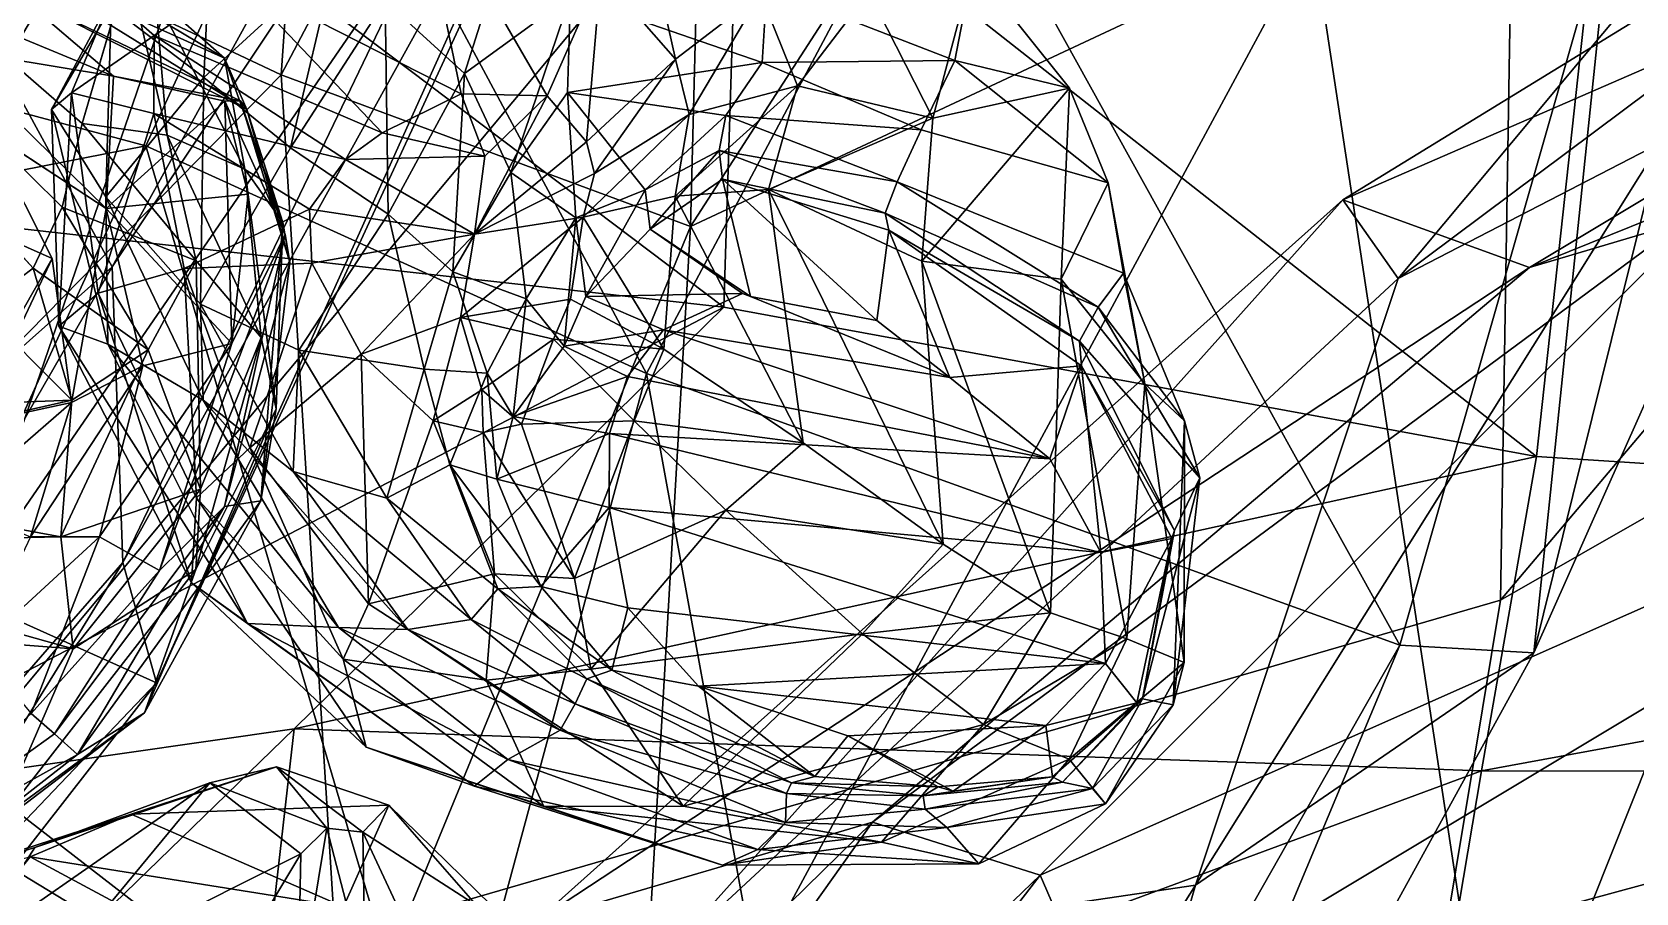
# Model space of a CAD drawing. Header units: metres. Extents: x -8 to 93, y -165 to 99.
# Drawn here: x 21.35 to 35.38, y -141.27 to -133.74 of the extents above; entities that cross this region are included whole.
import ezdxf

# ---------------------------------------------------------------- set-up
doc = ezdxf.new("R2010")
doc.units = ezdxf.units.M

msp = doc.modelspace()

# ---------------------------------------------------------------- linework, layer by layer
at = {"layer": 'jaw_half'}
for points in [[(20.658, -133.251, 180.067), (27.738, -125.483, 183.148), (22.048, -135.798, 191.15)], [(27.738, -125.483, 183.148), (26.859, -128.573, 192.625), (22.048, -135.798, 191.15)], [(20.747, -127.694, 203.071), (18.582, -138.313, 201.657), (24.079, -128.976, 202.847)], [(22.048, -135.798, 191.15), (26.859, -128.573, 192.625), (22.139, -138.384, 195.031)], [(26.859, -128.573, 192.625), (26.883, -129.81, 197.184), (22.139, -138.384, 195.031)], [(24.079, -128.976, 202.847), (18.582, -138.313, 201.657), (20.745, -138.679, 200.391)], [(24.079, -128.976, 202.847), (20.745, -138.679, 200.391), (26.644, -130.106, 201.099)], [(22.139, -138.384, 195.031), (26.883, -129.81, 197.184), (22.434, -139.437, 198.409)], [(26.883, -129.81, 197.184), (26.644, -130.106, 201.099), (22.434, -139.437, 198.409)], [(26.644, -130.106, 201.099), (20.745, -138.679, 200.391), (22.434, -139.437, 198.409)], [(20.658, -133.251, 180.067), (22.048, -135.798, 191.15), (16.176, -141.026, 189.165)], [(16.176, -141.026, 189.165), (22.048, -135.798, 191.15), (17.443, -143.778, 193.984)], [(22.048, -135.798, 191.15), (22.139, -138.384, 195.031), (17.443, -143.778, 193.984)], [(17.443, -143.778, 193.984), (22.139, -138.384, 195.031), (17.875, -145.281, 197.735)], [(22.139, -138.384, 195.031), (22.434, -139.437, 198.409), (17.875, -145.281, 197.735)], [(20.745, -138.679, 200.391), (17.206, -144.915, 199.673), (22.434, -139.437, 198.409)], [(17.875, -145.281, 197.735), (22.434, -139.437, 198.409), (17.206, -144.915, 199.673)]]:
    msp.add_3dface(points, dxfattribs=at)
at = {"layer": 'skull_half'}
for points in [[(55.423, -113.615, 374.074), (34.438, -123.709, 382.25), (34.194, -138.712, 370.228)], [(55.423, -113.615, 374.074), (34.194, -138.712, 370.228), (48.934, -130.283, 366.137)], [(34.438, -123.709, 382.25), (17.375, -128.428, 384.974), (17.987, -143.412, 371.145)], [(34.438, -123.709, 382.25), (17.987, -143.412, 371.145), (34.194, -138.712, 370.228)], [(33.543, -125.489, 326.207), (32.55, -132.897, 326.858), (27.106, -135.446, 323.872)], [(33.543, -125.489, 326.207), (27.106, -135.446, 323.872), (27.325, -126.907, 323.376)], [(19.548, -132.242, 313.907), (24.105, -125.794, 319.882), (23.524, -134.119, 320.595)], [(24.105, -125.794, 319.882), (27.325, -126.907, 323.376), (23.524, -134.119, 320.595)], [(27.325, -126.907, 323.376), (27.106, -135.446, 323.872), (23.524, -134.119, 320.595)], [(38.863, -129.238, 241.963), (40.666, -130.395, 247.281), (33.299, -135.899, 242.228)], [(35.592, -134.717, 235.798), (38.863, -129.238, 241.963), (33.299, -135.899, 242.228)], [(19.008, -129.822, 291.141), (27.399, -136.15, 285.474), (27.529, -131.974, 285.837)], [(19.008, -129.822, 291.141), (19.244, -135.24, 291.207), (27.399, -136.15, 285.474)], [(48.934, -130.283, 366.137), (32.865, -146.739, 354.034), (46.368, -139.315, 349.591)], [(48.934, -130.283, 366.137), (34.194, -138.712, 370.228), (32.865, -146.739, 354.034)], [(42.334, -131.071, 252.2), (32.814, -135.213, 249.99), (40.666, -130.395, 247.281)], [(40.666, -130.395, 247.281), (32.814, -135.213, 249.99), (33.299, -135.899, 242.228)], [(19.589, -130.922, 230.655), (23.87, -131.423, 227.718), (18.796, -133.788, 230.146)], [(39.206, -130.797, 327.62), (34.154, -143.469, 326.498), (32.55, -132.897, 326.858)], [(39.206, -130.797, 327.62), (40.738, -142.325, 325.331), (34.154, -143.469, 326.498)], [(42.334, -131.071, 252.2), (34.449, -135.805, 257.833), (32.814, -135.213, 249.99)], [(45.482, -132.529, 257.179), (34.449, -135.805, 257.833), (42.334, -131.071, 252.2)], [(23.87, -131.423, 227.718), (22.341, -134.739, 227.637), (18.796, -133.788, 230.146)], [(23.87, -131.423, 227.718), (26.721, -136.732, 225.903), (22.341, -134.739, 227.637)], [(23.87, -131.423, 227.718), (29.307, -131.873, 226.782), (26.721, -136.732, 225.903)], [(35.166, -131.433, 280.982), (27.529, -131.974, 285.837), (34.509, -137.457, 281.589)], [(35.166, -131.433, 280.982), (34.509, -137.457, 281.589), (45.231, -138.147, 279.701)], [(35.166, -131.433, 280.982), (45.231, -138.147, 279.701), (41.901, -132.092, 279.395)], [(29.307, -131.873, 226.782), (33.312, -139.106, 223.94), (26.721, -136.732, 225.903)], [(29.307, -131.873, 226.782), (35.165, -132.623, 224.702), (33.312, -139.106, 223.94)], [(27.529, -131.974, 285.837), (27.399, -136.15, 285.474), (34.509, -137.457, 281.589)], [(19.548, -132.242, 313.907), (23.524, -134.119, 320.595), (18.377, -139.363, 314.535)], [(45.482, -132.529, 257.179), (36.212, -135.093, 261.301), (34.449, -135.805, 257.833)], [(33.312, -139.106, 223.94), (35.165, -132.623, 224.702), (34.485, -139.175, 227.143)], [(35.165, -132.623, 224.702), (36.947, -133.65, 228.22), (34.485, -139.175, 227.143)], [(32.55, -132.897, 326.858), (34.154, -143.469, 326.498), (26.618, -143.89, 324.096)], [(32.55, -132.897, 326.858), (26.618, -143.89, 324.096), (27.106, -135.446, 323.872)], [(34.485, -139.175, 227.143), (36.947, -133.65, 228.22), (35.592, -134.717, 235.798)], [(18.796, -133.788, 230.146), (22.341, -134.739, 227.637), (16.854, -135.818, 229.651)], [(18.377, -139.363, 314.535), (23.524, -134.119, 320.595), (24.071, -142.82, 321.769)], [(23.524, -134.119, 320.595), (27.106, -135.446, 323.872), (24.071, -142.82, 321.769)], [(34.485, -139.175, 227.143), (35.592, -134.717, 235.798), (31.526, -141.207, 235.403)], [(31.526, -141.207, 235.403), (35.592, -134.717, 235.798), (33.299, -135.899, 242.228)], [(22.341, -134.739, 227.637), (20.075, -139.683, 224.965), (16.854, -135.818, 229.651)], [(22.341, -134.739, 227.637), (24.913, -143.424, 224.815), (20.075, -139.683, 224.965)], [(22.341, -134.739, 227.637), (26.721, -136.732, 225.903), (24.913, -143.424, 224.815)], [(36.212, -135.093, 261.301), (28.699, -140.654, 260.136), (34.449, -135.805, 257.833)], [(36.212, -135.093, 261.301), (30.167, -141.118, 265.36), (28.699, -140.654, 260.136)], [(41.118, -136.258, 265.821), (30.167, -141.118, 265.36), (36.212, -135.093, 261.301)], [(19.244, -135.24, 291.207), (19.081, -140.491, 291.77), (27.399, -136.15, 285.474)], [(34.449, -135.805, 257.833), (25.762, -141.519, 253.282), (32.814, -135.213, 249.99)], [(32.814, -135.213, 249.99), (25.762, -141.519, 253.282), (26.826, -141.899, 244.397)], [(33.299, -135.899, 242.228), (32.814, -135.213, 249.99), (26.826, -141.899, 244.397)], [(27.106, -135.446, 323.872), (26.618, -143.89, 324.096), (24.071, -142.82, 321.769)], [(34.449, -135.805, 257.833), (28.699, -140.654, 260.136), (25.762, -141.519, 253.282)], [(31.526, -141.207, 235.403), (33.299, -135.899, 242.228), (26.826, -141.899, 244.397)], [(27.399, -136.15, 285.474), (19.081, -140.491, 291.77), (23.638, -139.838, 286.847)], [(27.399, -136.15, 285.474), (23.638, -139.838, 286.847), (34.509, -137.457, 281.589)], [(41.118, -136.258, 265.821), (30.756, -142.474, 271.574), (30.167, -141.118, 265.36)], [(43.653, -138.972, 271.056), (30.756, -142.474, 271.574), (41.118, -136.258, 265.821)], [(26.721, -136.732, 225.903), (28.652, -147.308, 224.371), (24.913, -143.424, 224.815)], [(26.721, -136.732, 225.903), (33.312, -139.106, 223.94), (28.652, -147.308, 224.371)], [(34.509, -137.457, 281.589), (23.638, -139.838, 286.847), (34.027, -140.205, 280.599)], [(34.509, -137.457, 281.589), (34.027, -140.205, 280.599), (45.231, -138.147, 279.701)], [(45.231, -138.147, 279.701), (34.027, -140.205, 280.599), (45.036, -140.226, 277.662)], [(34.194, -138.712, 370.228), (17.987, -143.412, 371.145), (32.865, -146.739, 354.034)], [(43.653, -138.972, 271.056), (33.92, -143.076, 274.941), (30.756, -142.474, 271.574)], [(45.202, -140.65, 274.806), (33.92, -143.076, 274.941), (43.653, -138.972, 271.056)], [(33.312, -139.106, 223.94), (29.462, -148.313, 226.597), (28.652, -147.308, 224.371)], [(33.312, -139.106, 223.94), (34.485, -139.175, 227.143), (29.462, -148.313, 226.597)], [(29.462, -148.313, 226.597), (34.485, -139.175, 227.143), (31.526, -141.207, 235.403)], [(46.368, -139.315, 349.591), (32.865, -146.739, 354.034), (33.924, -149.034, 342.895)], [(46.368, -139.315, 349.591), (33.924, -149.034, 342.895), (44.246, -142.732, 339.356)], [(18.377, -139.363, 314.535), (24.071, -142.82, 321.769), (17.611, -142.804, 315.525)], [(20.075, -139.683, 224.965), (24.913, -143.424, 224.815), (19.472, -148.461, 223.656)], [(23.638, -139.838, 286.847), (19.081, -140.491, 291.77), (17.819, -145.483, 289.174)], [(23.138, -144.231, 283.218), (23.638, -139.838, 286.847), (17.819, -145.483, 289.174)], [(23.638, -139.838, 286.847), (23.138, -144.231, 283.218), (34.027, -140.205, 280.599)], [(34.027, -140.205, 280.599), (23.138, -144.231, 283.218), (33.751, -141.846, 278.076)], [(45.036, -140.226, 277.662), (34.027, -140.205, 280.599), (33.751, -141.846, 278.076)], [(45.202, -140.65, 274.806), (45.036, -140.226, 277.662), (33.751, -141.846, 278.076)], [(28.699, -140.654, 260.136), (24.483, -146.584, 268.198), (23.734, -145.517, 261.695)], [(28.699, -140.654, 260.136), (23.734, -145.517, 261.695), (25.762, -141.519, 253.282)], [(30.167, -141.118, 265.36), (24.483, -146.584, 268.198), (28.699, -140.654, 260.136)], [(45.202, -140.65, 274.806), (33.751, -141.846, 278.076), (33.92, -143.076, 274.941)], [(30.167, -141.118, 265.36), (24.32, -148.684, 272.733), (24.483, -146.584, 268.198)], [(30.756, -142.474, 271.574), (24.32, -148.684, 272.733), (30.167, -141.118, 265.36)], [(26.703, -148.864, 234.113), (31.526, -141.207, 235.403), (26.826, -141.899, 244.397)], [(29.462, -148.313, 226.597), (31.526, -141.207, 235.403), (26.703, -148.864, 234.113)]]:
    msp.add_3dface(points, dxfattribs=at)
at = {"layer": 'teeth_lower_half', "invisible_edges": 1}
for points in [[(21.243, -132.561, 198.582), (21.783, -134.543, 199.136), (20.877, -133.756, 197.854)], [(21.783, -134.543, 199.136), (21.243, -132.561, 198.582), (22.185, -133.176, 199.942)], [(21.783, -134.543, 199.136), (20.614, -134.294, 197.856), (20.877, -133.756, 197.854)], [(21.61, -135.277, 199.322), (20.367, -134.727, 198.039), (20.614, -134.294, 197.856)], [(20.614, -134.294, 197.856), (21.783, -134.543, 199.136), (21.61, -135.277, 199.322)], [(21.521, -135.725, 213.331), (21.994, -135.289, 213.607), (20.959, -134.61, 213.537)], [(20.367, -134.727, 198.039), (21.61, -135.277, 199.322), (21.355, -135.811, 199.581)], [(20.888, -136.16, 199.745), (20.367, -134.727, 198.039), (21.355, -135.811, 199.581)], [(21.994, -135.289, 213.607), (21.521, -135.725, 213.331), (21.691, -136.985, 212.967)]]:
    msp.add_3dface(points, dxfattribs=at)
at = {"layer": 'teeth_lower_half'}
for points in [[(23.03, -133.974, 203.439), (21.017, -132.775, 205.163), (21.081, -133.094, 206.974)], [(23.03, -133.974, 203.439), (22.426, -133.44, 201.882), (21.017, -132.775, 205.163)], [(23.226, -134.423, 205.017), (23.03, -133.974, 203.439), (21.081, -133.094, 206.974)], [(23.226, -134.423, 205.017), (21.081, -133.094, 206.974), (21.211, -133.405, 209.163)], [(22.057, -134.13, 211.774), (19.788, -133.189, 209.791), (20.56, -133.882, 212.263)], [(22.057, -134.13, 211.774), (21.211, -133.405, 209.163), (19.788, -133.189, 209.791)], [(21.783, -134.543, 199.136), (22.185, -133.176, 199.942), (22.527, -134.647, 200.991)], [(22.185, -133.176, 199.942), (22.426, -133.44, 201.882), (22.527, -134.647, 200.991)], [(23.226, -134.423, 205.017), (21.211, -133.405, 209.163), (23.17, -134.345, 207.524)], [(23.17, -134.345, 207.524), (21.211, -133.405, 209.163), (22.057, -134.13, 211.774)], [(22.426, -133.44, 201.882), (23.03, -133.974, 203.439), (23.208, -134.944, 202.55)], [(22.527, -134.647, 200.991), (22.426, -133.44, 201.882), (23.208, -134.944, 202.55)], [(21.994, -135.289, 213.607), (20.56, -133.882, 212.263), (20.959, -134.61, 213.537)], [(22.057, -134.13, 211.774), (20.56, -133.882, 212.263), (21.994, -135.289, 213.607)], [(23.03, -133.974, 203.439), (23.226, -134.423, 205.017), (23.541, -135.41, 204.701)], [(23.208, -134.944, 202.55), (23.03, -133.974, 203.439), (23.541, -135.41, 204.701)], [(23.032, -134.349, 210.097), (22.057, -134.13, 211.774), (21.994, -135.289, 213.607)], [(23.17, -134.345, 207.524), (22.057, -134.13, 211.774), (23.032, -134.349, 210.097)], [(23.032, -134.349, 210.097), (21.994, -135.289, 213.607), (23.236, -135.161, 210.966)], [(23.17, -134.345, 207.524), (23.032, -134.349, 210.097), (23.561, -135.516, 209.294)], [(23.032, -134.349, 210.097), (23.236, -135.161, 210.966), (23.094, -136.469, 210.727)], [(23.561, -135.516, 209.294), (23.032, -134.349, 210.097), (23.094, -136.469, 210.727)], [(23.226, -134.423, 205.017), (23.17, -134.345, 207.524), (23.6, -135.757, 207.247)], [(23.6, -135.757, 207.247), (23.17, -134.345, 207.524), (23.561, -135.516, 209.294)], [(23.541, -135.41, 204.701), (23.226, -134.423, 205.017), (23.6, -135.757, 207.247)], [(21.783, -134.543, 199.136), (22.782, -135.746, 201.312), (21.61, -135.277, 199.322)], [(21.783, -134.543, 199.136), (22.527, -134.647, 200.991), (22.782, -135.746, 201.312)], [(20.959, -134.61, 213.537), (20.682, -135.351, 213.203), (21.521, -135.725, 213.331)], [(22.527, -134.647, 200.991), (23.208, -134.944, 202.55), (23.349, -136.417, 203.001)], [(22.527, -134.647, 200.991), (23.349, -136.417, 203.001), (22.782, -135.746, 201.312)], [(23.208, -134.944, 202.55), (23.541, -135.41, 204.701), (23.482, -137.039, 204.818)], [(23.208, -134.944, 202.55), (23.482, -137.039, 204.818), (23.349, -136.417, 203.001)], [(21.61, -135.277, 199.322), (22.362, -136.524, 201.302), (21.355, -135.811, 199.581)], [(21.61, -135.277, 199.322), (22.782, -135.746, 201.312), (22.362, -136.524, 201.302)], [(23.094, -136.469, 210.727), (23.236, -135.161, 210.966), (21.994, -135.289, 213.607)], [(20.682, -135.351, 213.203), (21.035, -136.575, 212.721), (21.521, -135.725, 213.331)], [(21.994, -135.289, 213.607), (21.691, -136.985, 212.967), (22.314, -136.663, 212.979)], [(23.094, -136.469, 210.727), (21.994, -135.289, 213.607), (22.314, -136.663, 212.979)], [(23.541, -135.41, 204.701), (23.6, -135.757, 207.247), (23.347, -137.844, 207.626)], [(23.541, -135.41, 204.701), (23.347, -137.844, 207.626), (23.482, -137.039, 204.818)], [(23.561, -135.516, 209.294), (23.094, -136.469, 210.727), (22.46, -138.455, 211.015)], [(23.561, -135.516, 209.294), (22.46, -138.455, 211.015), (23.031, -137.894, 209.686)], [(23.6, -135.757, 207.247), (23.561, -135.516, 209.294), (23.031, -137.894, 209.686)], [(20.838, -137.168, 212.645), (21.521, -135.725, 213.331), (21.035, -136.575, 212.721)], [(21.521, -135.725, 213.331), (20.838, -137.168, 212.645), (21.691, -136.985, 212.967)], [(21.693, -136.965, 201.228), (20.888, -136.16, 199.745), (21.355, -135.811, 199.581)], [(22.362, -136.524, 201.302), (21.693, -136.965, 201.228), (21.355, -135.811, 199.581)], [(22.362, -136.524, 201.302), (22.782, -135.746, 201.312), (22.82, -137.742, 203.115)], [(22.782, -135.746, 201.312), (23.349, -136.417, 203.001), (22.82, -137.742, 203.115)], [(23.6, -135.757, 207.247), (23.031, -137.894, 209.686), (23.347, -137.844, 207.626)], [(21.693, -136.965, 201.228), (18.956, -137.065, 202.903), (20.888, -136.16, 199.745)], [(22.82, -137.742, 203.115), (21.598, -138.16, 202.833), (22.362, -136.524, 201.302)], [(22.362, -136.524, 201.302), (21.598, -138.16, 202.833), (21.693, -136.965, 201.228)], [(23.094, -136.469, 210.727), (22.314, -136.663, 212.979), (21.937, -138.159, 212.639)], [(23.094, -136.469, 210.727), (21.937, -138.159, 212.639), (22.46, -138.455, 211.015)], [(23.349, -136.417, 203.001), (23.482, -137.039, 204.818), (22.778, -138.445, 204.618)], [(23.349, -136.417, 203.001), (22.778, -138.445, 204.618), (22.82, -137.742, 203.115)], [(22.314, -136.663, 212.979), (21.691, -136.985, 212.967), (21.331, -138.16, 212.875)], [(22.314, -136.663, 212.979), (21.331, -138.16, 212.875), (21.937, -138.159, 212.639)], [(21.693, -136.965, 201.228), (21.598, -138.16, 202.833), (18.737, -137.632, 204.328)], [(21.693, -136.965, 201.228), (18.737, -137.632, 204.328), (18.956, -137.065, 202.903)], [(21.691, -136.985, 212.967), (20.838, -137.168, 212.645), (20.657, -137.883, 212.738)], [(21.691, -136.985, 212.967), (20.657, -137.883, 212.738), (21.331, -138.16, 212.875)], [(23.482, -137.039, 204.818), (23.347, -137.844, 207.626), (22.33, -139.698, 207.621)], [(22.778, -138.445, 204.618), (23.482, -137.039, 204.818), (22.33, -139.698, 207.621)], [(21.598, -138.16, 202.833), (18.438, -138.222, 206.109), (18.737, -137.632, 204.328)], [(22.82, -137.742, 203.115), (21.705, -139.14, 204.286), (21.598, -138.16, 202.833)], [(22.82, -137.742, 203.115), (22.778, -138.445, 204.618), (21.705, -139.14, 204.286)], [(23.031, -137.894, 209.686), (22.46, -138.455, 211.015), (21.542, -139.881, 211.04)], [(23.031, -137.894, 209.686), (21.542, -139.881, 211.04), (21.743, -140.063, 209.703)], [(23.347, -137.844, 207.626), (23.031, -137.894, 209.686), (21.743, -140.063, 209.703)], [(22.33, -139.698, 207.621), (23.347, -137.844, 207.626), (21.743, -140.063, 209.703)], [(21.705, -139.14, 204.286), (18.149, -138.865, 208.135), (18.438, -138.222, 206.109)], [(21.705, -139.14, 204.286), (18.438, -138.222, 206.109), (21.598, -138.16, 202.833)], [(21.937, -138.159, 212.639), (21.331, -138.16, 212.875), (20.866, -139.143, 212.435)], [(21.937, -138.159, 212.639), (20.866, -139.143, 212.435), (21.337, -139.704, 212.134)], [(22.46, -138.455, 211.015), (21.937, -138.159, 212.639), (21.337, -139.704, 212.134)], [(22.778, -138.445, 204.618), (22.33, -139.698, 207.621), (21.033, -140.688, 207.415)], [(22.778, -138.445, 204.618), (21.033, -140.688, 207.415), (21.705, -139.14, 204.286)], [(22.46, -138.455, 211.015), (21.337, -139.704, 212.134), (21.542, -139.881, 211.04)], [(21.705, -139.14, 204.286), (21.033, -140.688, 207.415), (18.149, -138.865, 208.135)], [(21.542, -139.881, 211.04), (21.337, -139.704, 212.134), (19.723, -141.188, 210.806)], [(22.33, -139.698, 207.621), (21.743, -140.063, 209.703), (20.231, -141.243, 209.494)], [(22.33, -139.698, 207.621), (20.231, -141.243, 209.494), (21.033, -140.688, 207.415)], [(21.743, -140.063, 209.703), (21.542, -139.881, 211.04), (19.723, -141.188, 210.806)], [(21.743, -140.063, 209.703), (19.723, -141.188, 210.806), (20.231, -141.243, 209.494)]]:
    msp.add_3dface(points, dxfattribs=at)
at = {"layer": 'teeth_upper_half'}
for points in [[(26.976, -133.981, 213.655), (26.321, -133.234, 214.4), (26.571, -132.175, 214.129)], [(26.571, -132.175, 214.129), (27.719, -133.411, 213.546), (26.976, -133.981, 213.655)], [(24.685, -132.287, 215.006), (25.099, -134.286, 214.762), (23.132, -133.282, 215.314)], [(24.685, -132.287, 215.006), (26.321, -133.234, 214.4), (25.853, -134.301, 214.35)], [(24.685, -132.287, 215.006), (25.853, -134.301, 214.35), (25.099, -134.286, 214.762)], [(25.628, -132.533, 219.44), (24.435, -133.475, 220.078), (25.131, -134.106, 221.941)], [(26.058, -133.43, 221.276), (25.628, -132.533, 219.44), (25.131, -134.106, 221.941)], [(22.917, -132.735, 216.902), (22.037, -133.528, 216.972), (22.85, -134.141, 218.743)], [(24, -133.087, 218.477), (22.917, -132.735, 216.902), (22.85, -134.141, 218.743)], [(24, -133.087, 218.477), (22.85, -134.141, 218.743), (23.608, -134.758, 220.387)], [(24, -133.087, 218.477), (23.608, -134.758, 220.387), (24.435, -133.475, 220.078)], [(23.132, -133.282, 215.314), (22.413, -133.774, 215.143), (22.039, -133.446, 215.674)], [(23.132, -133.282, 215.314), (24.408, -134.627, 214.91), (22.413, -133.774, 215.143)], [(23.132, -133.282, 215.314), (25.099, -134.286, 214.762), (24.408, -134.627, 214.91)], [(26.321, -133.234, 214.4), (26.198, -134.705, 213.899), (25.853, -134.301, 214.35)], [(26.321, -133.234, 214.4), (26.976, -133.981, 213.655), (26.198, -134.705, 213.899)], [(29.578, -133.177, 216.27), (27.776, -133.356, 219.353), (29.42, -133.994, 218.601)], [(28.667, -133.396, 214.259), (29.578, -133.177, 216.27), (29.228, -134.499, 214.312)], [(29.228, -134.499, 214.312), (29.578, -133.177, 216.27), (30.423, -134.234, 216.839)], [(30.423, -134.234, 216.839), (29.578, -133.177, 216.27), (29.42, -133.994, 218.601)], [(22.039, -133.446, 215.674), (21.692, -134.277, 216.03), (21.517, -134.421, 217.201)], [(22.039, -133.446, 215.674), (21.517, -134.421, 217.201), (22.037, -133.528, 216.972)], [(22.413, -133.774, 215.143), (21.692, -134.277, 216.03), (22.039, -133.446, 215.674)], [(26.058, -133.43, 221.276), (25.131, -134.106, 221.941), (25.535, -134.973, 223.214)], [(26.058, -133.43, 221.276), (25.535, -134.973, 223.214), (26.032, -134.272, 222.905)], [(27.733, -134.011, 220.955), (26.058, -133.43, 221.276), (26.032, -134.272, 222.905)], [(27.776, -133.356, 219.353), (26.058, -133.43, 221.276), (27.733, -134.011, 220.955)], [(27.719, -133.411, 213.546), (27.095, -134.467, 213.287), (26.976, -133.981, 213.655)], [(27.719, -133.411, 213.546), (28.042, -134.214, 213.322), (27.095, -134.467, 213.287)], [(28.667, -133.396, 214.259), (28.042, -134.214, 213.322), (27.719, -133.411, 213.546)], [(29.42, -133.994, 218.601), (27.776, -133.356, 219.353), (27.733, -134.011, 220.955)], [(28.667, -133.396, 214.259), (29.228, -134.499, 214.312), (28.042, -134.214, 213.322)], [(22.037, -133.528, 216.972), (21.517, -134.421, 217.201), (21.99, -135.185, 218.843)], [(22.037, -133.528, 216.972), (21.99, -135.185, 218.843), (22.85, -134.141, 218.743)], [(24.435, -133.475, 220.078), (23.608, -134.758, 220.387), (24.461, -135.336, 222.126)], [(24.435, -133.475, 220.078), (24.461, -135.336, 222.126), (25.131, -134.106, 221.941)], [(22.412, -134.458, 215.14), (21.692, -134.277, 216.03), (22.413, -133.774, 215.143)], [(22.413, -133.774, 215.143), (24.087, -134.86, 214.769), (22.412, -134.458, 215.14)], [(22.413, -133.774, 215.143), (24.408, -134.627, 214.91), (24.087, -134.86, 214.769)], [(27.733, -134.011, 220.955), (26.032, -134.272, 222.905), (27.416, -134.474, 222.779)], [(26.976, -133.981, 213.655), (26.266, -134.981, 213.691), (26.198, -134.705, 213.899)], [(26.976, -133.981, 213.655), (27.095, -134.467, 213.287), (26.266, -134.981, 213.691)], [(29.126, -134.6, 220.368), (27.733, -134.011, 220.955), (27.416, -134.474, 222.779)], [(29.42, -133.994, 218.601), (27.733, -134.011, 220.955), (29.126, -134.6, 220.368)], [(30.761, -135.063, 217.714), (29.42, -133.994, 218.601), (29.126, -134.6, 220.368)], [(30.423, -134.234, 216.839), (29.42, -133.994, 218.601), (30.761, -135.063, 217.714)], [(22.85, -134.141, 218.743), (21.99, -135.185, 218.843), (22.819, -136.125, 220.545)], [(22.85, -134.141, 218.743), (22.819, -136.125, 220.545), (23.608, -134.758, 220.387)], [(25.131, -134.106, 221.941), (24.461, -135.336, 222.126), (25.028, -135.841, 223.259)], [(25.131, -134.106, 221.941), (25.028, -135.841, 223.259), (25.535, -134.973, 223.214)], [(21.692, -134.277, 216.03), (21.58, -136.317, 216.407), (21.517, -134.421, 217.201)], [(21.924, -136.028, 215.68), (21.58, -136.317, 216.407), (21.692, -134.277, 216.03)], [(22.412, -134.458, 215.14), (21.924, -136.028, 215.68), (21.692, -134.277, 216.03)], [(25.099, -134.286, 214.762), (25.306, -134.829, 214.711), (24.408, -134.627, 214.91)], [(25.099, -134.286, 214.762), (25.853, -134.301, 214.35), (25.306, -134.829, 214.711)], [(26.103, -135.369, 224.534), (26.032, -134.272, 222.905), (25.535, -134.973, 223.214)], [(27.416, -134.474, 222.779), (26.032, -134.272, 222.905), (26.71, -135.125, 224.541)], [(26.71, -135.125, 224.541), (26.032, -134.272, 222.905), (26.103, -135.369, 224.534)], [(28.042, -134.214, 213.322), (26.972, -135.179, 212.983), (27.095, -134.467, 213.287)], [(28.042, -134.214, 213.322), (27.79, -135.122, 212.758), (26.972, -135.179, 212.983)], [(28.042, -134.214, 213.322), (29.228, -134.499, 214.312), (27.79, -135.122, 212.758)], [(29.132, -135.748, 214.004), (29.228, -134.499, 214.312), (30.423, -134.234, 216.839)], [(29.132, -135.748, 214.004), (30.423, -134.234, 216.839), (30.349, -135.906, 215.544)], [(30.349, -135.906, 215.544), (30.423, -134.234, 216.839), (30.761, -135.063, 217.714)], [(21.58, -136.317, 216.407), (22.008, -136.474, 218.339), (21.517, -134.421, 217.201)], [(21.517, -134.421, 217.201), (22.008, -136.474, 218.339), (21.99, -135.185, 218.843)], [(25.853, -134.301, 214.35), (25.216, -135.512, 214.463), (25.306, -134.829, 214.711)], [(25.853, -134.301, 214.35), (26.198, -134.705, 213.899), (25.216, -135.512, 214.463)], [(22.412, -134.458, 215.14), (22.677, -135.813, 215.057), (21.924, -136.028, 215.68)], [(22.412, -134.458, 215.14), (24.087, -134.86, 214.769), (23.774, -135.294, 214.773)], [(22.412, -134.458, 215.14), (23.774, -135.294, 214.773), (22.677, -135.813, 215.057)], [(27.095, -134.467, 213.287), (26.169, -135.363, 213.487), (26.266, -134.981, 213.691)], [(27.095, -134.467, 213.287), (26.972, -135.179, 212.983), (26.169, -135.363, 213.487)], [(27.416, -134.474, 222.779), (26.71, -135.125, 224.541), (27.358, -134.781, 224.329)], [(28.914, -135.056, 222.168), (27.416, -134.474, 222.779), (27.358, -134.781, 224.329)], [(29.126, -134.6, 220.368), (27.416, -134.474, 222.779), (28.914, -135.056, 222.168)], [(27.79, -135.122, 212.758), (29.228, -134.499, 214.312), (29.132, -135.748, 214.004)], [(24.408, -134.627, 214.91), (25.306, -134.829, 214.711), (24.087, -134.86, 214.769)], [(26.198, -134.705, 213.899), (26.266, -134.981, 213.691), (25.216, -135.512, 214.463)], [(25.306, -134.829, 214.711), (25.216, -135.512, 214.463), (24.087, -134.86, 214.769)], [(27.358, -134.781, 224.329), (26.71, -135.125, 224.541), (26.753, -135.469, 225.303)], [(27.388, -135.032, 225.124), (27.358, -134.781, 224.329), (26.753, -135.469, 225.303)], [(28.914, -135.056, 222.168), (27.358, -134.781, 224.329), (28.811, -135.329, 223.706)], [(28.811, -135.329, 223.706), (27.358, -134.781, 224.329), (27.388, -135.032, 225.124)], [(24.087, -134.86, 214.769), (25.216, -135.512, 214.463), (23.774, -135.294, 214.773)], [(25.535, -134.973, 223.214), (25.028, -135.841, 223.259), (25.669, -136.078, 224.595)], [(26.169, -135.363, 213.487), (25.216, -135.512, 214.463), (26.266, -134.981, 213.691)], [(25.535, -134.973, 223.214), (25.669, -136.078, 224.595), (26.103, -135.369, 224.534)], [(26.71, -135.125, 224.541), (26.103, -135.369, 224.534), (26.19, -136.058, 225.505)], [(26.753, -135.469, 225.303), (26.71, -135.125, 224.541), (26.19, -136.058, 225.505)], [(27.631, -136.058, 227.076), (27.388, -135.032, 225.124), (26.753, -135.469, 225.303)], [(27.79, -135.122, 212.758), (28.094, -137.336, 212.924), (26.972, -135.179, 212.983)], [(28.841, -135.477, 224.519), (27.388, -135.032, 225.124), (28.736, -136.268, 226.743)], [(28.736, -136.268, 226.743), (27.388, -135.032, 225.124), (27.631, -136.058, 227.076)], [(28.841, -135.477, 224.519), (28.811, -135.329, 223.706), (27.388, -135.032, 225.124)], [(27.79, -135.122, 212.758), (29.317, -138.224, 213.887), (28.094, -137.336, 212.924)], [(27.79, -135.122, 212.758), (29.132, -135.748, 214.004), (29.317, -138.224, 213.887)], [(30.673, -136.151, 221.606), (28.914, -135.056, 222.168), (28.811, -135.329, 223.706)], [(30.896, -135.853, 219.626), (28.914, -135.056, 222.168), (30.673, -136.151, 221.606)], [(30.349, -135.906, 215.544), (30.761, -135.063, 217.714), (31.083, -136.822, 217.472)], [(31.083, -136.822, 217.472), (30.761, -135.063, 217.714), (30.896, -135.853, 219.626)], [(22.008, -136.474, 218.339), (22.843, -136.964, 219.961), (21.99, -135.185, 218.843)], [(21.99, -135.185, 218.843), (22.843, -136.964, 219.961), (22.819, -136.125, 220.545)], [(26.972, -135.179, 212.983), (26.873, -136.517, 212.532), (26.169, -135.363, 213.487)], [(26.972, -135.179, 212.983), (28.094, -137.336, 212.924), (26.873, -136.517, 212.532)], [(23.774, -135.294, 214.773), (23.795, -135.765, 214.728), (22.677, -135.813, 215.057)], [(24.461, -135.336, 222.126), (23.681, -136.527, 222.131), (24.777, -136.692, 223.154)], [(23.774, -135.294, 214.773), (25.216, -135.512, 214.463), (23.795, -135.765, 214.728)], [(24.461, -135.336, 222.126), (24.777, -136.692, 223.154), (25.028, -135.841, 223.259)], [(26.169, -135.363, 213.487), (25.094, -136.241, 214.384), (25.216, -135.512, 214.463)], [(26.057, -136.08, 213.167), (25.094, -136.241, 214.384), (26.169, -135.363, 213.487)], [(26.103, -135.369, 224.534), (25.669, -136.078, 224.595), (26.003, -136.491, 225.549)], [(26.103, -135.369, 224.534), (26.003, -136.491, 225.549), (26.19, -136.058, 225.505)], [(26.169, -135.363, 213.487), (26.873, -136.517, 212.532), (26.057, -136.08, 213.167)], [(30.673, -136.151, 221.606), (28.811, -135.329, 223.706), (30.512, -136.449, 223.093)], [(30.512, -136.449, 223.093), (28.811, -135.329, 223.706), (28.841, -135.477, 224.519)], [(25.216, -135.512, 214.463), (24.224, -136.562, 214.578), (23.795, -135.765, 214.728)], [(25.216, -135.512, 214.463), (25.094, -136.241, 214.384), (24.224, -136.562, 214.578)], [(27.561, -136.031, 227.115), (26.753, -135.469, 225.303), (26.19, -136.058, 225.505)], [(27.631, -136.058, 227.076), (26.753, -135.469, 225.303), (27.561, -136.031, 227.115)], [(29.376, -136.767, 226.416), (28.841, -135.477, 224.519), (28.736, -136.268, 226.743)], [(30.529, -136.665, 224.257), (28.841, -135.477, 224.519), (29.376, -136.767, 226.416)], [(30.529, -136.665, 224.257), (30.512, -136.449, 223.093), (28.841, -135.477, 224.519)], [(22.677, -135.813, 215.057), (22.786, -137.819, 215.044), (21.924, -136.028, 215.68)], [(23.795, -135.765, 214.728), (23.25, -137.382, 214.775), (22.677, -135.813, 215.057)], [(22.677, -135.813, 215.057), (23.25, -137.382, 214.775), (22.786, -137.819, 215.044)], [(23.795, -135.765, 214.728), (24.224, -136.562, 214.578), (23.25, -137.382, 214.775)], [(29.132, -135.748, 214.004), (30.349, -135.906, 215.544), (30.256, -138.824, 215.456)], [(29.317, -138.224, 213.887), (29.132, -135.748, 214.004), (30.256, -138.824, 215.456)], [(24.777, -136.692, 223.154), (25.329, -136.728, 224.546), (25.028, -135.841, 223.259)], [(25.028, -135.841, 223.259), (25.329, -136.728, 224.546), (25.669, -136.078, 224.595)], [(30.256, -138.824, 215.456), (30.349, -135.906, 215.544), (30.926, -139.051, 217.237)], [(30.349, -135.906, 215.544), (31.083, -136.822, 217.472), (30.926, -139.051, 217.237)], [(31.428, -137.146, 219.371), (30.896, -135.853, 219.626), (30.673, -136.151, 221.606)], [(31.083, -136.822, 217.472), (30.896, -135.853, 219.626), (31.428, -137.146, 219.371)], [(21.924, -136.028, 215.68), (22.742, -138.561, 215.902), (21.58, -136.317, 216.407)], [(22.786, -137.819, 215.044), (22.742, -138.561, 215.902), (21.924, -136.028, 215.68)], [(26.057, -136.08, 213.167), (25.907, -136.432, 213.296), (25.094, -136.241, 214.384)], [(25.329, -136.728, 224.546), (25.555, -137.107, 225.479), (25.669, -136.078, 224.595)], [(25.669, -136.078, 224.595), (25.555, -137.107, 225.479), (26.003, -136.491, 225.549)], [(26.057, -136.08, 213.167), (26.873, -136.517, 212.532), (25.907, -136.432, 213.296)], [(26.19, -136.058, 225.505), (26.003, -136.491, 225.549), (26.871, -136.35, 227.222)], [(27.561, -136.031, 227.115), (26.19, -136.058, 225.505), (26.871, -136.35, 227.222)], [(27.631, -136.058, 227.076), (29.376, -136.767, 226.416), (28.736, -136.268, 226.743)], [(22.843, -136.964, 219.961), (23.631, -137.587, 221.421), (22.819, -136.125, 220.545)], [(22.819, -136.125, 220.545), (23.631, -137.587, 221.421), (23.681, -136.527, 222.131)], [(25.094, -136.241, 214.384), (24.854, -137.144, 214.409), (24.224, -136.562, 214.578)], [(25.28, -136.874, 213.989), (24.854, -137.144, 214.409), (25.094, -136.241, 214.384)], [(25.907, -136.432, 213.296), (25.28, -136.874, 213.989), (25.094, -136.241, 214.384)], [(31.564, -137.643, 221.352), (30.673, -136.151, 221.606), (30.512, -136.449, 223.093)], [(31.428, -137.146, 219.371), (30.673, -136.151, 221.606), (31.564, -137.643, 221.352)], [(22.742, -138.561, 215.902), (23.231, -138.917, 217.013), (21.58, -136.317, 216.407)], [(21.58, -136.317, 216.407), (23.231, -138.917, 217.013), (22.008, -136.474, 218.339)], [(26.003, -136.491, 225.549), (26.556, -136.756, 227.221), (26.871, -136.35, 227.222)], [(26.871, -136.35, 227.222), (26.556, -136.756, 227.221), (30.252, -137.477, 226.174)], [(26.871, -136.35, 227.222), (30.252, -137.477, 226.174), (29.376, -136.767, 226.416)], [(23.231, -138.917, 217.013), (24.026, -138.953, 219.339), (22.008, -136.474, 218.339)], [(22.008, -136.474, 218.339), (24.026, -138.953, 219.339), (22.843, -136.964, 219.961)], [(23.631, -137.587, 221.421), (24.451, -137.82, 223.115), (23.681, -136.527, 222.131)], [(23.681, -136.527, 222.131), (24.451, -137.82, 223.115), (24.777, -136.692, 223.154)], [(25.907, -136.432, 213.296), (25.628, -137.174, 213.736), (25.28, -136.874, 213.989)], [(25.555, -137.107, 225.479), (26.556, -136.756, 227.221), (26.003, -136.491, 225.549)], [(25.907, -136.432, 213.296), (26.614, -137.145, 212.769), (25.628, -137.174, 213.736)], [(25.907, -136.432, 213.296), (26.873, -136.517, 212.532), (26.614, -137.145, 212.769)], [(26.873, -136.517, 212.532), (28.094, -137.336, 212.924), (26.614, -137.145, 212.769)], [(31.342, -138.105, 222.894), (30.512, -136.449, 223.093), (30.529, -136.665, 224.257)], [(31.564, -137.643, 221.352), (30.512, -136.449, 223.093), (31.342, -138.105, 222.894)], [(24.224, -136.562, 214.578), (24.291, -138.744, 214.413), (23.25, -137.382, 214.775)], [(24.224, -136.562, 214.578), (24.854, -137.144, 214.409), (24.291, -138.744, 214.413)], [(30.529, -136.665, 224.257), (29.376, -136.767, 226.416), (30.252, -137.477, 226.174)], [(30.529, -136.665, 224.257), (30.252, -137.477, 226.174), (30.696, -138.296, 226.044)], [(31.319, -138.175, 223.658), (30.529, -136.665, 224.257), (30.696, -138.296, 226.044)], [(31.342, -138.105, 222.894), (30.529, -136.665, 224.257), (31.319, -138.175, 223.658)], [(24.451, -137.82, 223.115), (25.002, -137.53, 224.586), (24.777, -136.692, 223.154)], [(24.777, -136.692, 223.154), (25.002, -137.53, 224.586), (25.329, -136.728, 224.546)], [(25.329, -136.728, 224.546), (25.002, -137.53, 224.586), (25.411, -137.654, 225.213)], [(25.329, -136.728, 224.546), (25.411, -137.654, 225.213), (25.555, -137.107, 225.479)], [(25.555, -137.107, 225.479), (26.399, -137.256, 227.207), (26.556, -136.756, 227.221)], [(26.556, -136.756, 227.221), (26.399, -137.256, 227.207), (30.252, -137.477, 226.174)], [(30.926, -139.051, 217.237), (31.083, -136.822, 217.472), (31.426, -139.258, 219.195)], [(31.083, -136.822, 217.472), (31.428, -137.146, 219.371), (31.426, -139.258, 219.195)], [(25.28, -136.874, 213.989), (25.292, -137.247, 214.003), (24.854, -137.144, 214.409)], [(25.28, -136.874, 213.989), (25.628, -137.174, 213.736), (25.292, -137.247, 214.003)], [(24.026, -138.953, 219.339), (24.635, -138.971, 221.175), (22.843, -136.964, 219.961)], [(22.843, -136.964, 219.961), (24.635, -138.971, 221.175), (23.631, -137.587, 221.421)], [(24.854, -137.144, 214.409), (25.392, -138.484, 213.858), (24.291, -138.744, 214.413)], [(24.854, -137.144, 214.409), (25.292, -137.247, 214.003), (25.392, -138.484, 213.858)], [(25.628, -137.174, 213.736), (26.092, -138.523, 213.302), (25.292, -137.247, 214.003)], [(25.411, -137.654, 225.213), (26.399, -137.256, 227.207), (25.555, -137.107, 225.479)], [(26.614, -137.145, 212.769), (26.092, -138.523, 213.302), (25.628, -137.174, 213.736)], [(26.614, -137.145, 212.769), (27.417, -137.927, 212.675), (26.092, -138.523, 213.302)], [(26.614, -137.145, 212.769), (28.094, -137.336, 212.924), (27.417, -137.927, 212.675)], [(31.428, -137.146, 219.371), (31.564, -137.643, 221.352), (31.329, -139.628, 221.277)], [(31.426, -139.258, 219.195), (31.428, -137.146, 219.371), (31.329, -139.628, 221.277)], [(23.25, -137.382, 214.775), (24.067, -139.229, 214.298), (22.786, -137.819, 215.044)], [(23.25, -137.382, 214.775), (24.291, -138.744, 214.413), (24.067, -139.229, 214.298)], [(25.292, -137.247, 214.003), (26.092, -138.523, 213.302), (25.392, -138.484, 213.858)], [(25.411, -137.654, 225.213), (26.395, -137.903, 227.248), (26.399, -137.256, 227.207)], [(26.399, -137.256, 227.207), (26.395, -137.903, 227.248), (30.696, -138.296, 226.044)], [(26.399, -137.256, 227.207), (30.696, -138.296, 226.044), (30.252, -137.477, 226.174)], [(28.094, -137.336, 212.924), (29.317, -138.224, 213.887), (27.417, -137.927, 212.675)], [(24.635, -138.971, 221.175), (25.187, -138.882, 222.929), (23.631, -137.587, 221.421)], [(23.631, -137.587, 221.421), (25.187, -138.882, 222.929), (24.451, -137.82, 223.115)], [(24.451, -137.82, 223.115), (25.422, -138.613, 224.418), (25.002, -137.53, 224.586)], [(25.422, -138.613, 224.418), (25.797, -138.594, 225.403), (25.002, -137.53, 224.586)], [(25.002, -137.53, 224.586), (25.797, -138.594, 225.403), (25.411, -137.654, 225.213)], [(25.411, -137.654, 225.213), (25.797, -138.594, 225.403), (26.395, -137.903, 227.248)], [(31.564, -137.643, 221.352), (31.342, -138.105, 222.894), (31.061, -139.577, 222.853)], [(31.329, -139.628, 221.277), (31.564, -137.643, 221.352), (31.061, -139.577, 222.853)], [(24.269, -140, 214.919), (22.742, -138.561, 215.902), (22.786, -137.819, 215.044)], [(24.067, -139.229, 214.298), (24.269, -140, 214.919), (22.786, -137.819, 215.044)], [(25.187, -138.882, 222.929), (25.422, -138.613, 224.418), (24.451, -137.82, 223.115)], [(25.797, -138.594, 225.403), (26.56, -138.779, 227.235), (26.395, -137.903, 227.248)], [(27.417, -137.927, 212.675), (26.234, -139.317, 212.931), (26.092, -138.523, 213.302)], [(27.417, -137.927, 212.675), (28.613, -139.009, 213.768), (26.234, -139.317, 212.931)], [(26.395, -137.903, 227.248), (30.737, -139.268, 226.032), (30.696, -138.296, 226.044)], [(26.395, -137.903, 227.248), (26.56, -138.779, 227.235), (30.737, -139.268, 226.032)], [(27.417, -137.927, 212.675), (29.317, -138.224, 213.887), (28.613, -139.009, 213.768)], [(28.613, -139.009, 213.768), (29.317, -138.224, 213.887), (30.256, -138.824, 215.456)], [(31.319, -138.175, 223.658), (30.696, -138.296, 226.044), (30.737, -139.268, 226.032)], [(31.319, -138.175, 223.658), (30.737, -139.268, 226.032), (31.013, -139.61, 223.877)], [(31.061, -139.577, 222.853), (31.319, -138.175, 223.658), (31.013, -139.61, 223.877)], [(31.061, -139.577, 222.853), (31.342, -138.105, 222.894), (31.319, -138.175, 223.658)], [(25.392, -138.484, 213.858), (25.318, -139.414, 213.427), (24.291, -138.744, 214.413)], [(25.392, -138.484, 213.858), (26.234, -139.317, 212.931), (25.318, -139.414, 213.427)], [(25.392, -138.484, 213.858), (26.092, -138.523, 213.302), (26.234, -139.317, 212.931)], [(25.218, -140.341, 216.687), (22.742, -138.561, 215.902), (24.269, -140, 214.919)], [(25.218, -140.341, 216.687), (23.231, -138.917, 217.013), (22.742, -138.561, 215.902)], [(26.199, -139.4, 224.285), (25.422, -138.613, 224.418), (25.187, -138.882, 222.929)], [(25.422, -138.613, 224.418), (26.418, -139.325, 225.285), (25.797, -138.594, 225.403)], [(26.418, -139.325, 225.285), (25.422, -138.613, 224.418), (26.199, -139.4, 224.285)], [(26.418, -139.325, 225.285), (26.56, -138.779, 227.235), (25.797, -138.594, 225.403)], [(24.291, -138.744, 214.413), (25.318, -139.414, 213.427), (24.067, -139.229, 214.298)], [(27.177, -139.464, 227.015), (26.56, -138.779, 227.235), (26.418, -139.325, 225.285)], [(26.56, -138.779, 227.235), (27.177, -139.464, 227.015), (30.737, -139.268, 226.032)], [(25.508, -140.106, 219.059), (23.231, -138.917, 217.013), (25.218, -140.341, 216.687)], [(25.508, -140.106, 219.059), (24.026, -138.953, 219.339), (23.231, -138.917, 217.013)], [(26.098, -139.62, 222.67), (25.187, -138.882, 222.929), (24.635, -138.971, 221.175)], [(26.199, -139.4, 224.285), (25.187, -138.882, 222.929), (26.098, -139.62, 222.67)], [(28.613, -139.009, 213.768), (30.256, -138.824, 215.456), (29.672, -139.8, 215.328)], [(29.672, -139.8, 215.328), (30.256, -138.824, 215.456), (30.926, -139.051, 217.237)], [(25.966, -139.849, 220.957), (24.635, -138.971, 221.175), (24.026, -138.953, 219.339)], [(25.966, -139.849, 220.957), (24.026, -138.953, 219.339), (25.508, -140.106, 219.059)], [(26.098, -139.62, 222.67), (24.635, -138.971, 221.175), (25.966, -139.849, 220.957)], [(28.613, -139.009, 213.768), (27.044, -140.516, 213.775), (26.234, -139.317, 212.931)], [(28.613, -139.009, 213.768), (29.672, -139.8, 215.328), (27.044, -140.516, 213.775)], [(29.672, -139.8, 215.328), (30.926, -139.051, 217.237), (30.42, -140.105, 217.184)], [(30.42, -140.105, 217.184), (30.926, -139.051, 217.237), (31.426, -139.258, 219.195)], [(25.823, -140.519, 214.125), (24.067, -139.229, 214.298), (25.318, -139.414, 213.427)], [(25.823, -140.519, 214.125), (24.269, -140, 214.919), (24.067, -139.229, 214.298)], [(26.234, -139.317, 212.931), (27.044, -140.516, 213.775), (25.318, -139.414, 213.427)], [(28.196, -140.256, 225.033), (26.418, -139.325, 225.285), (26.199, -139.4, 224.285)], [(28.196, -140.256, 225.033), (27.177, -139.464, 227.015), (26.418, -139.325, 225.285)], [(30.737, -139.268, 226.032), (27.177, -139.464, 227.015), (30.217, -139.809, 226.17)], [(31.013, -139.61, 223.877), (30.737, -139.268, 226.032), (30.217, -139.809, 226.17)], [(30.42, -140.105, 217.184), (31.426, -139.258, 219.195), (30.738, -140.495, 219.608)], [(31.426, -139.258, 219.195), (31.329, -139.628, 221.277), (30.738, -140.495, 219.608)], [(25.318, -139.414, 213.427), (27.044, -140.516, 213.775), (25.823, -140.519, 214.125)], [(27.99, -140.31, 223.658), (26.199, -139.4, 224.285), (26.098, -139.62, 222.67)], [(28.196, -140.256, 225.033), (26.199, -139.4, 224.285), (27.99, -140.31, 223.658)], [(28.485, -139.899, 226.716), (27.177, -139.464, 227.015), (28.196, -140.256, 225.033)], [(27.177, -139.464, 227.015), (28.485, -139.899, 226.716), (30.217, -139.809, 226.17)], [(27.948, -140.403, 222.034), (26.098, -139.62, 222.67), (25.966, -139.849, 220.957)], [(27.99, -140.31, 223.658), (26.098, -139.62, 222.67), (27.948, -140.403, 222.034)], [(31.013, -139.61, 223.877), (30.217, -139.809, 226.17), (30.275, -140.258, 224.338)], [(31.013, -139.61, 223.877), (30.275, -140.258, 224.338), (30.362, -140.304, 222.73)], [(30.625, -140.361, 221.279), (31.061, -139.577, 222.853), (30.362, -140.304, 222.73)], [(30.362, -140.304, 222.73), (31.061, -139.577, 222.853), (31.013, -139.61, 223.877)], [(31.329, -139.628, 221.277), (31.061, -139.577, 222.853), (30.625, -140.361, 221.279)], [(30.738, -140.495, 219.608), (31.329, -139.628, 221.277), (30.625, -140.361, 221.279)], [(27.937, -140.657, 220.283), (25.966, -139.849, 220.957), (25.508, -140.106, 219.059)], [(27.948, -140.403, 222.034), (25.966, -139.849, 220.957), (27.937, -140.657, 220.283)], [(29.672, -139.8, 215.328), (28.779, -140.83, 215.467), (27.044, -140.516, 213.775)], [(29.274, -140.346, 224.624), (28.485, -139.899, 226.716), (28.196, -140.256, 225.033)], [(30.217, -139.809, 226.17), (28.485, -139.899, 226.716), (29.404, -140.383, 226.241)], [(29.404, -140.383, 226.241), (28.485, -139.899, 226.716), (29.274, -140.346, 224.624)], [(29.672, -139.8, 215.328), (30.42, -140.105, 217.184), (28.779, -140.83, 215.467)], [(30.275, -140.258, 224.338), (30.217, -139.809, 226.17), (29.404, -140.383, 226.241)], [(27.386, -141.031, 215.839), (24.269, -140, 214.919), (25.823, -140.519, 214.125)], [(27.386, -141.031, 215.839), (25.218, -140.341, 216.687), (24.269, -140, 214.919)], [(23.486, -140.17, 216.589), (22.9, -140.31, 216.621), (21.37, -140.877, 218.753)], [(23.486, -140.17, 216.589), (21.37, -140.877, 218.753), (22.212, -140.585, 218.851)], [(24.468, -140.505, 216.258), (23.486, -140.17, 216.589), (22.212, -140.585, 218.851)], [(23.926, -140.706, 214.096), (22.9, -140.31, 216.621), (23.486, -140.17, 216.589)], [(24.241, -140.743, 213.843), (23.926, -140.706, 214.096), (23.486, -140.17, 216.589)], [(24.468, -140.505, 216.258), (24.241, -140.743, 213.843), (23.486, -140.17, 216.589)], [(27.697, -140.895, 218.376), (25.508, -140.106, 219.059), (25.218, -140.341, 216.687)], [(27.937, -140.657, 220.283), (25.508, -140.106, 219.059), (27.697, -140.895, 218.376)], [(30.42, -140.105, 217.184), (29.631, -141.018, 217.5), (28.779, -140.83, 215.467)], [(30.42, -140.105, 217.184), (30.738, -140.495, 219.608), (29.631, -141.018, 217.5)], [(22.9, -140.31, 216.621), (21.454, -142.061, 216.86), (20.788, -141.78, 218.264)], [(22.9, -140.31, 216.621), (20.788, -141.78, 218.264), (21.37, -140.877, 218.753)], [(23.697, -140.933, 214.109), (21.454, -142.061, 216.86), (22.9, -140.31, 216.621)], [(23.926, -140.706, 214.096), (23.697, -140.933, 214.109), (22.9, -140.31, 216.621)], [(29.143, -140.424, 223.245), (27.99, -140.31, 223.658), (27.948, -140.403, 222.034)], [(29.274, -140.346, 224.624), (28.196, -140.256, 225.033), (27.99, -140.31, 223.658)], [(29.274, -140.346, 224.624), (27.99, -140.31, 223.658), (29.143, -140.424, 223.245)], [(30.362, -140.304, 222.73), (30.275, -140.258, 224.338), (29.143, -140.424, 223.245)], [(30.275, -140.258, 224.338), (29.274, -140.346, 224.624), (29.143, -140.424, 223.245)], [(30.362, -140.304, 222.73), (29.143, -140.424, 223.245), (29.161, -140.54, 221.649)], [(30.625, -140.361, 221.279), (30.362, -140.304, 222.73), (29.161, -140.54, 221.649)], [(30.275, -140.258, 224.338), (29.404, -140.383, 226.241), (29.274, -140.346, 224.624)], [(27.697, -140.895, 218.376), (25.218, -140.341, 216.687), (27.386, -141.031, 215.839)], [(29.161, -140.54, 221.649), (27.948, -140.403, 222.034), (27.937, -140.657, 220.283)], [(29.161, -140.54, 221.649), (29.143, -140.424, 223.245), (27.948, -140.403, 222.034)], [(30.625, -140.361, 221.279), (29.161, -140.54, 221.649), (29.349, -140.701, 219.882)], [(30.738, -140.495, 219.608), (30.625, -140.361, 221.279), (29.349, -140.701, 219.882)], [(22.212, -140.585, 218.851), (21.37, -140.877, 218.753), (20.404, -141.174, 220.255)], [(22.212, -140.585, 218.851), (20.404, -141.174, 220.255), (21.33, -140.958, 220.605)], [(24.07, -141.395, 218.507), (22.212, -140.585, 218.851), (21.33, -140.958, 220.605)], [(24.468, -140.505, 216.258), (22.212, -140.585, 218.851), (24.07, -141.395, 218.507)], [(24.468, -140.505, 216.258), (24.07, -141.395, 218.507), (26.304, -142.604, 216.368)], [(25.617, -141.628, 214.277), (24.241, -140.743, 213.843), (24.468, -140.505, 216.258)], [(25.617, -141.628, 214.277), (24.468, -140.505, 216.258), (26.304, -142.604, 216.368)], [(28.779, -140.83, 215.467), (25.823, -140.519, 214.125), (27.044, -140.516, 213.775)], [(28.779, -140.83, 215.467), (27.386, -141.031, 215.839), (25.823, -140.519, 214.125)], [(29.349, -140.701, 219.882), (29.161, -140.54, 221.649), (27.937, -140.657, 220.283)], [(30.738, -140.495, 219.608), (29.349, -140.701, 219.882), (29.631, -141.018, 217.5)], [(24.261, -142.003, 212.356), (23.67, -142.25, 212.031), (23.926, -140.706, 214.096)], [(23.67, -142.25, 212.031), (23.697, -140.933, 214.109), (23.926, -140.706, 214.096)], [(24.261, -142.003, 212.356), (23.926, -140.706, 214.096), (24.241, -140.743, 213.843)], [(24.261, -142.003, 212.356), (24.241, -140.743, 213.843), (24.978, -142.322, 212.999)], [(24.241, -140.743, 213.843), (25.617, -141.628, 214.277), (24.978, -142.322, 212.999)], [(29.349, -140.701, 219.882), (27.937, -140.657, 220.283), (27.697, -140.895, 218.376)], [(29.631, -141.018, 217.5), (29.349, -140.701, 219.882), (27.697, -140.895, 218.376)], [(21.37, -140.877, 218.753), (20.788, -141.78, 218.264), (18.868, -141.665, 219.935)], [(21.37, -140.877, 218.753), (18.868, -141.665, 219.935), (20.404, -141.174, 220.255)], [(29.631, -141.018, 217.5), (27.386, -141.031, 215.839), (28.779, -140.83, 215.467)], [(23.468, -142.107, 220.59), (21.33, -140.958, 220.605), (21.05, -141.303, 222.663)], [(24.07, -141.395, 218.507), (21.33, -140.958, 220.605), (23.468, -142.107, 220.59)], [(23.697, -140.933, 214.109), (22.764, -142.488, 214.135), (21.454, -142.061, 216.86)], [(23.67, -142.25, 212.031), (22.764, -142.488, 214.135), (23.697, -140.933, 214.109)], [(29.631, -141.018, 217.5), (27.697, -140.895, 218.376), (27.386, -141.031, 215.839)]]:
    msp.add_3dface(points, dxfattribs=at)
at = {"layer": 'teeth_upper_half', "invisible_edges": 1}
for points in [[(30.896, -135.853, 219.626), (29.126, -134.6, 220.368), (28.914, -135.056, 222.168)], [(29.126, -134.6, 220.368), (30.896, -135.853, 219.626), (30.761, -135.063, 217.714)], [(22.819, -136.125, 220.545), (24.461, -135.336, 222.126), (23.608, -134.758, 220.387)], [(24.461, -135.336, 222.126), (22.819, -136.125, 220.545), (23.681, -136.527, 222.131)], [(26.871, -136.35, 227.222), (27.631, -136.058, 227.076), (27.561, -136.031, 227.115)], [(27.631, -136.058, 227.076), (26.871, -136.35, 227.222), (29.376, -136.767, 226.416)]]:
    msp.add_3dface(points, dxfattribs=at)

doc.saveas('drawing.dxf')
